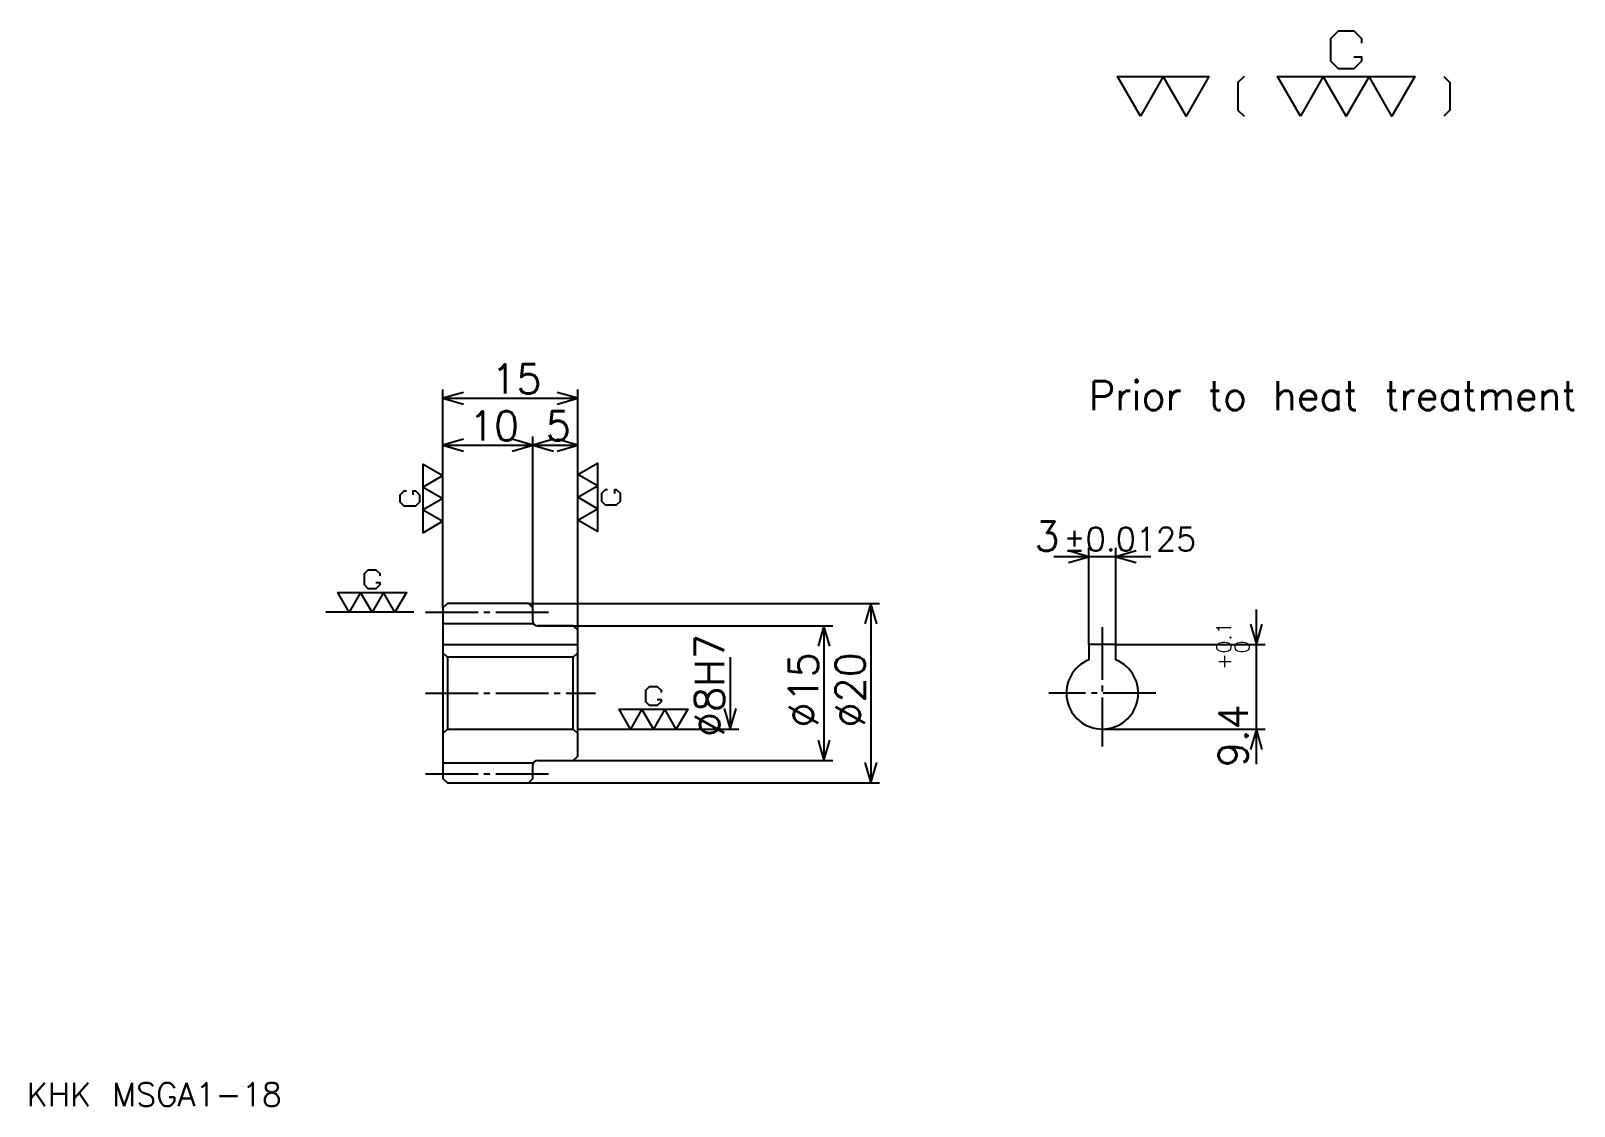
# Model space of a CAD drawing. Extents: x 7 to 179, y 7 to 127.
import ezdxf

# ---------------------------------------------------------------- set-up
doc = ezdxf.new("R2010")
doc.units = 0
doc.linetypes.add('DASHDOT', pattern=[7.826087, 5.869565, -0.652174, 0.652174, -0.652174])
doc.layers.get('0').update_dxf_attribs({"linetype": 'CONTINUOUS'})
doc.layers.add('DASHDOT', color=6, linetype='DASHDOT')
doc.styles.add('KANJI', font='TXT', dxfattribs={"bigfont": 'BIGFONT'})

msp = doc.modelspace()

# ---------------------------------------------------------------- linework, layer by layer
at = {"color": 5}
for p, q in [((52.826084, 63.152172), (52.826084, 86.95652)), ((52.826084, 85.978256), (67.82608, 85.978256)), ((67.82608, 63.152172), (67.82608, 86.95652)), ((52.826084, 80.760864), (62.826084, 80.760864)), ((62.826084, 63.152172), (62.826084, 81.739128)), ((62.826084, 80.760864), (67.82608, 80.760864)), ((124.695648, 58.552174), (124.695648, 69.313042)), ((127.695648, 58.552174), (127.695648, 69.313042)), ((131.608688, 68.334778), (120.782608, 68.334778)), ((52.826084, 62.652172), (52.826084, 63.152172)), ((62.326084, 63.152172), (67.82608, 63.152172)), ((62.826084, 62.652172), (62.826084, 63.152172)), ((67.82608, 63.152172), (101.41304, 63.152172)), ((67.82608, 60.152172), (67.82608, 63.152172)), ((100.434784, 63.152172), (100.434784, 43.152172)), ((143.347824, 45.239128), (143.347824, 62.465218)), ((63.326084, 60.652172), (67.82608, 60.652172)), ((67.82608, 60.652172), (96.195648, 60.652172)), ((95.217392, 60.652172), (95.217392, 45.652172)), ((127.695648, 58.552174), (144.326096, 58.552174)), ((84.782608, 57.152172), (84.782608, 49.152172)), ((67.82608, 49.152172), (85.760864, 49.152172)), ((126.195648, 49.152172), (144.326096, 49.152172)), ((63.326084, 45.652172), (67.82608, 45.652172)), ((67.82608, 45.652172), (96.195648, 45.652172)), ((62.326084, 43.152172), (67.82608, 43.152172)), ((67.82608, 43.152172), (101.41304, 43.152172))]:
    msp.add_line(p, q, dxfattribs=at)
at = {"color": 7}
msp.add_line((49.565216, 62.152172), (39.782608, 62.152172), dxfattribs=at)
at = {"color": 4}
for p, q in [((52.826084, 60.902172), (62.826084, 60.902172)), ((52.826084, 58.552174), (67.82608, 58.552174)), ((53.326084, 57.152172), (53.326084, 49.152172)), ((67.32608, 57.152172), (67.82608, 57.652172)), ((67.32608, 49.152172), (67.82608, 48.652172)), ((52.826084, 45.402172), (62.826084, 45.402172))]:
    msp.add_line(p, q, dxfattribs=at)
at = {"color": 7}
for points in [[(154.17392, 124.004349), (155.021744, 124.004349), (155.021744, 123.495651), (154.17392, 122.647827), (152.478256, 122.647827), (151.630432, 123.495651), (151.630432, 126.039131), (152.478256, 126.886955), (154.17392, 126.886955), (155.021744, 126.039131), (155.021744, 125.530434)], [(130.434784, 117.391304), (127.891304, 121.800003), (138.065216, 121.800003), (135.521744, 117.391304), (132.978256, 121.800003), (130.434784, 117.391304)], [(141.965225, 121.800003), (141.286957, 121.121742), (141.286957, 118.069565), (141.965225, 117.391304)], [(148.239136, 117.391304), (145.695648, 121.800003), (160.956528, 121.800003), (158.41304, 117.391304), (155.869568, 121.800003), (153.326096, 117.391304), (150.782608, 121.800003), (148.239136, 117.391304)], [(164.178253, 121.800003), (164.856522, 121.121742), (164.856522, 118.069565), (164.178253, 117.391304)], [(52.826084, 72.282608), (50.621735, 71.010864), (50.621735, 78.641304), (52.826084, 77.369568), (50.621735, 76.097824), (52.826084, 74.82608), (50.621735, 73.554344), (52.826084, 72.282608)], [(67.82608, 77.5), (70.030434, 78.771736), (70.030434, 71.141304), (67.82608, 72.41304), (70.030434, 73.684784), (67.82608, 74.95652), (70.030434, 76.228256), (67.82608, 77.5)], [(49.519562, 75.25), (49.519562, 75.673912), (49.773911, 75.673912), (50.197823, 75.25), (50.197823, 74.402176), (49.773911, 73.978256), (48.502171, 73.978256), (48.078259, 74.402176), (48.078259, 75.25), (48.502171, 75.673912), (48.756519, 75.673912)], [(71.132607, 75.804344), (70.878258, 75.804344), (70.454346, 75.380432), (70.454346, 74.532608), (70.878258, 74.108696), (72.149994, 74.108696), (72.573914, 74.532608), (72.573914, 75.380432), (72.149994, 75.804344), (71.895645, 75.804344), (71.895645, 75.380432)], [(45.358692, 65.458694), (45.782604, 65.458694), (45.782604, 65.204346), (45.358692, 64.780434), (44.510864, 64.780434), (44.086952, 65.204346), (44.086952, 66.476089), (44.510864, 66.899994), (45.358692, 66.899994), (45.782604, 66.476089), (45.782604, 66.221741)], [(42.3913, 62.152172), (41.11956, 64.356522), (48.749996, 64.356522), (47.478256, 62.152172), (46.20652, 64.356522), (44.93478, 62.152172), (43.66304, 64.356522), (42.3913, 62.152172)], [(76.66304, 52.458694), (77.086952, 52.458694), (77.086952, 52.204346), (76.66304, 51.780434), (75.815216, 51.780434), (75.391304, 52.204346), (75.391304, 53.476086), (75.815216, 53.899998), (76.66304, 53.899998), (77.086952, 53.476086), (77.086952, 53.221737)], [(73.695648, 49.152172), (72.423912, 51.356522), (80.054344, 51.356522), (78.782608, 49.152172), (77.510864, 51.356522), (76.239128, 49.152172), (74.967392, 51.356522), (73.695648, 49.152172)]]:
    msp.add_lwpolyline(points, dxfattribs=at)
at = {"color": 5}
for points in [[(55.108692, 86.630432), (52.826084, 85.978256), (55.108692, 85.326088)], [(65.543472, 85.326088), (67.82608, 85.978256), (65.543472, 86.630432)], [(55.108692, 81.41304), (52.826084, 80.760864), (55.108692, 80.108696)], [(60.543476, 80.108696), (62.826084, 80.760864), (60.543476, 81.41304)], [(65.108696, 81.41304), (62.826084, 80.760864), (65.108696, 80.108696)], [(65.543472, 80.108696), (67.82608, 80.760864), (65.543472, 81.41304)], [(122.41304, 67.68261), (124.695648, 68.334778), (122.41304, 68.986954)], [(129.978256, 68.986954), (127.695648, 68.334778), (129.978256, 67.68261)], [(101.086952, 60.869564), (100.434784, 63.152172), (99.782608, 60.869564)], [(95.86956, 58.369564), (95.217392, 60.652172), (94.565216, 58.369564)], [(142.695648, 60.834782), (143.347824, 58.552174), (144, 60.834782)], [(84.130432, 51.43478), (84.782608, 49.152172), (85.434784, 51.43478)], [(144, 46.869564), (143.347824, 49.152172), (142.695648, 46.869564)], [(94.565216, 47.93478), (95.217392, 45.652172), (95.86956, 47.93478)], [(99.782608, 45.43478), (100.434784, 43.152172), (101.086952, 45.43478)]]:
    msp.add_lwpolyline(points, dxfattribs=at)
at = {"color": 4}
for points in [[(62.826084, 61.152172), (62.826084, 62.652172), (62.326084, 63.152172), (53.326084, 63.152172), (52.826084, 62.652172), (52.826084, 48.652172)], [(63.326084, 45.652172), (67.32608, 45.652172), (67.82608, 46.152172), (67.82608, 60.152172), (67.32608, 60.652172), (63.326084, 60.652172)], [(127.695648, 56.860271), (127.695648, 58.552174), (124.695648, 58.552174), (124.695648, 56.860271)], [(52.826084, 48.652172), (53.326084, 49.152172), (67.32608, 49.152172), (67.32608, 57.152172), (53.326084, 57.152172), (52.826084, 57.652172)], [(52.826084, 48.652172), (52.826084, 43.652172), (53.326084, 43.152172), (62.326084, 43.152172), (62.826084, 43.652172), (62.826084, 45.152172)]]:
    msp.add_lwpolyline(points, dxfattribs=at)
for centre, radius, start, end in [((63.326084, 61.152172), 0.5, 180, 270), ((126.195648, 53.152172), 4, 112.02431282, 67.97568718), ((63.326084, 45.152172), 0.5, 90, 180)]:
    msp.add_arc(centre, radius, start, end, dxfattribs=at)
at = {"layer": 'DASHDOT', "color": 7}
for p, q in [((50.869564, 62.152172), (64.782608, 62.152172)), ((126.195648, 60.508694), (126.195648, 47.195652)), ((50.869564, 53.152172), (69.782608, 53.152172)), ((132.152176, 53.152172), (120.23912, 53.152172)), ((50.869564, 44.152172), (64.782608, 44.152172))]:
    msp.add_line(p, q, dxfattribs=at)

# ---------------------------------------------------------------- texts
at = {"color": 7, "style": 'KANJI'}
for s, height, p in [('15', 3.26087, (58.20652, 86.5)), ('Prior to heat treatment', 3.26087, (124.695648, 84.63913)), ('10', 3.26087, (55.70652, 81.282608)), ('5', 3.26087, (64.266304, 81.282608)), ('3', 3.26087, (118.649353, 68.986954)), ('%%p0.0125', 2.608696, (121.877213, 68.986954)), ('KHK MSGA1-18', 2.608696, (6.521739, 7.173913))]:
    msp.add_text(s, height=height, dxfattribs=at).set_placement(p)
for s, height, p in [('0.1', 1.630435, (140.543488, 57.598164)), ('%%c8H7', 3.26087, (84.130432, 48.260868)), ('0', 1.630435, (142.565216, 57.598164)), ('%%c15', 3.26087, (94.565216, 49.320648)), ('%%c20', 3.26087, (99.782608, 49.320648)), ('+', 1.630435, (140.543488, 55.772076)), ('9.4', 3.26087, (142.369568, 44.918613))]:
    msp.add_text(s, height=height, rotation=90, dxfattribs=at).set_placement(p)

doc.saveas('drawing.dxf')
